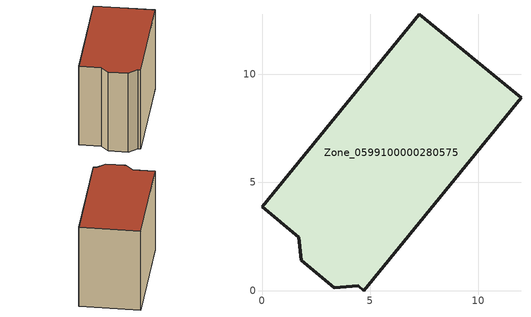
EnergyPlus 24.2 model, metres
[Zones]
Zone_0599100000280575
 floor ground (C_G): 7.27,12.77 11.98,8.92 4.7,0 4.45,0.21 3.35,0.14 1.81,1.39 1.7,2.47 0,3.87 z0
 wall outside (C_F): 1.7,2.47 1.81,1.39 3.35,0.14 4.45,0.21 4.7,0 11.98,8.92 7.27,12.77 0,3.87 1.7,2.47 z0:8.96
 roof outside (C_R): 7.27,12.77 0,3.87 1.7,2.47 1.81,1.39 3.35,0.14 4.45,0.21 4.7,0 11.98,8.92 z8.96
[BUILDING]
Pand.0599100000280575: North Axis=0; Terrain=City; Loads Convergence Tolerance Value=0.04; Temperature Convergence Tolerance Value=0.4; Solar Distribution=FullExterior; Maximum Number of Warmup Days=25; Minimum Number of Warmup Days=1
[Site:Location]
Rotterdam.The.Hague.AP_ZH_NLD Design_Conditions: Latitude=51.96; Longitude=4.45; Time Zone=1; Elevation=-4.5
[SITE:GROUNDTEMPERATURE:BUILDINGSURFACE]
18, 18, 18, 18, 18, 18, 18, 18, 18, 18, 18, 18
[MATERIAL] Thermal Absorptance=0.9; Solar Absorptance=0.7; Visible Absorptance=0.7
Name | Roughness | Thickness | Conductivity | Density | Specific Heat
G.TI.1946 | MediumSmooth | 0.15 | 1 | 540 | 1210
F.TI.1946 | Rough | 0.3 | 0.857143 | 1920 | 840
R.TI.1946 | MediumRough | 0.2 | 0.1 | 1500 | 1000
[CONSTRUCTION]
C_G: G.TI.1946
C_F: F.TI.1946
C_R: R.TI.1946
[ZONE]
Zone_0599100000280575: Type=1; Multiplier=1; Ceiling Height=Autocalculate; Volume=Autocalculate; Floor Area=autocalculate; Part of Total Floor Area=Yes
[ZONEINFILTRATION:DESIGNFLOWRATE]
Infil_Zone_0599100000280575: Zone or ZoneList or Space or SpaceList=Zone_0599100000280575; Schedule=AlwaysOn; Design Flow Rate Calculation Method=Flow/Area; Flow Rate per Floor Area=0.003; Constant Term Coefficient=1; Temperature Term Coefficient=0; Velocity Term Coefficient=0; Velocity Squared Term Coefficient=0
[HVACTEMPLATE:ZONE:IDEALLOADSAIRSYSTEM]
Zone_0599100000280575: Maximum Heating Supply Air Temperature=50; Minimum Cooling Supply Air Temperature=13; Maximum Heating Supply Air Humidity Ratio=0.0156; Minimum Cooling Supply Air Humidity Ratio=0.0077; Heating Limit=NoLimit; Cooling Limit=NoLimit; Dehumidification Control Type=ConstantSensibleHeatRatio; Cooling Sensible Heat Ratio=0.7; Dehumidification Setpoint=60; Humidification Control Type=None; Humidification Setpoint=30; Outdoor Air Method=None; Outdoor Air Flow Rate per Person=0.00944; Outdoor Air Flow Rate per Zone Floor Area=0; Outdoor Air Flow Rate per Zone=0; Demand Controlled Ventilation Type=None; Outdoor Air Economizer Type=NoEconomizer; Heat Recovery Type=None; Sensible Heat Recovery Effectiveness=0.7; Latent Heat Recovery Effectiveness=0.65
[ZONECONTROL:THERMOSTAT]
ThermostatControl_Zone_0599100000280575: Zone or ZoneList=Zone_0599100000280575; Control Type Schedule=DualSetpointControlType; Control 1=Thermostat_Zone_0599100000280575; Temperature Difference Between Cutout And Setpoint=0
[THERMOSTATSETPOINT:DUALSETPOINT]
Thermostat_Zone_0599100000280575: Heating Setpoint Temperature Schedule=HeatingSetpoint_Zone_0599100000280575; Cooling Setpoint Temperature Schedule=CoolingSetpoint_Zone_0599100000280575
[SCHEDULE:COMPACT]
HeatingSetpoint_Zone_0599100000280575: Through: 12/31, For: AllDays, Until: 24:00, 21
CoolingSetpoint_Zone_0599100000280575: Through: 12/31, For: AllDays, Until: 24:00, 24
DualSetpointControlType: Through: 12/31, For: AllDays, Until: 24:00, 4
AlwaysOn: Through: 12/31, For: AllDays, Until: 24:00, 1
